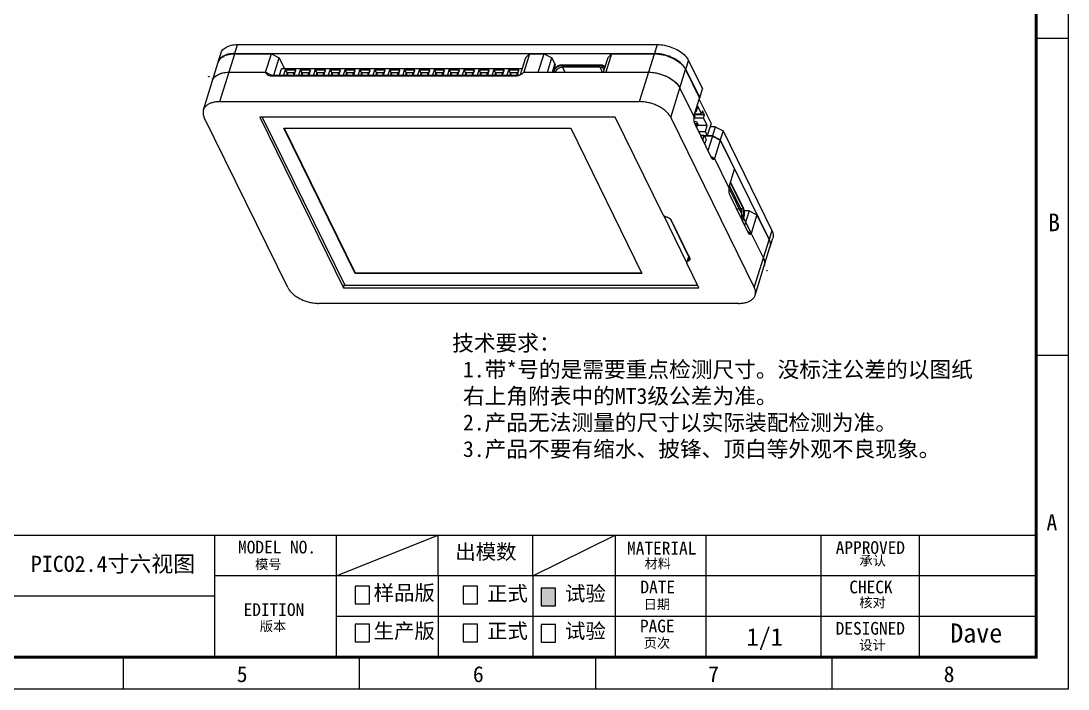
# Model space of a CAD drawing. Header units: millimetres. Extents: x 16822 to 17119, y 29551 to 29761.
# Drawn here: x 16954.4 to 17118.9, y 29550.5 to 29655.5 of the extents above; entities that cross this region are included whole.
import ezdxf
from ezdxf.enums import TextEntityAlignment as Align

# ---------------------------------------------------------------- set-up
doc = ezdxf.new("R2010")
doc.units = ezdxf.units.MM
doc.layers.add('dim', color=3, linetype='Continuous')
doc.layers.add('title bar', color=7, linetype='Continuous')
doc.styles.get("Standard").update_dxf_attribs({"font": ''})
doc.styles.add('style3', font='')
doc.styles.add('宝明', font='')
doc.styles.get('Standard').set_extended_font_data('SimSun')
doc.styles.get('style3').set_extended_font_data('SimSun')
doc.styles.get('宝明').set_extended_font_data('SimHei')

msp = doc.modelspace()

# ---------------------------------------------------------------- hatches: boundary and pattern name
msp.add_hatch(color=256).paths.add_polyline_path([(17036.108, 29563.585), (17038.345, 29563.585), (17038.345, 29566.357), (17036.108, 29566.357)])

# ---------------------------------------------------------------- linework, layer by layer
at = {"color": 9, "linetype": 'Continuous'}
for p, q in [((16987.975, 29650.392), (16988.411, 29651.802)), ((17054.359, 29651.802), (17053.923, 29650.392)), ((16985.639, 29642.833), (16987.963, 29650.353)), ((17051.587, 29642.833), (17053.911, 29650.353)), ((17037.896, 29647.455), (17038.284, 29648.712)), ((17039.405, 29648.521), (17039.448, 29648.242)), ((17039.448, 29648.242), (17039.834, 29647.455)), ((17045.379, 29648.242), (17045.336, 29648.521)), ((17045.766, 29647.455), (17045.379, 29648.242)), ((17058.827, 29647.906), (17059.263, 29649.316)), ((16993.57, 29646.906), (16993.953, 29647.02)), ((17032.273, 29646.906), (17032.656, 29647.02)), ((17038.343, 29647.498), (17038.125, 29647.66)), ((17038.364, 29647.455), (17038.343, 29647.498)), ((17056.491, 29640.347), (17058.815, 29647.867)), ((17066.792, 29625.995), (17067.506, 29625.995)), ((17067.506, 29625.995), (17067.782, 29626.112)), ((17067.566, 29624.66), (17067.447, 29624.66)), ((17067.851, 29624.567), (17067.566, 29624.66)), ((17072.38, 29622.586), (17071.944, 29621.176)), ((17069.608, 29613.617), (17071.932, 29621.137)), ((17059.371, 29618.486), (17059.146, 29617.757))]:
    msp.add_line(p, q, dxfattribs=at)
at = {"color": 7, "linetype": 'Continuous'}
for p, q in [((16988.411, 29651.802), (17054.359, 29651.802)), ((16985.373, 29649.087), (16985.809, 29650.497)), ((16987.963, 29650.353), (16993.714, 29650.353)), ((16987.975, 29650.392), (17053.923, 29650.392)), ((16992.818, 29647.455), (16993.714, 29650.353)), ((16993.714, 29650.353), (16994.94, 29649.731)), ((16994.102, 29647.02), (16994.94, 29649.731)), ((16994.94, 29649.731), (16995.788, 29648.004)), ((17033.643, 29649.731), (17032.812, 29647.041)), ((17034.259, 29650.353), (17033.363, 29647.455)), ((17033.643, 29649.731), (17034.259, 29650.353)), ((17034.259, 29650.353), (17036.558, 29650.353)), ((17035.662, 29647.455), (17036.558, 29650.353)), ((17036.558, 29650.353), (17037.784, 29649.731)), ((17037.081, 29647.455), (17037.784, 29649.731)), ((17037.784, 29649.731), (17038.284, 29648.712)), ((17046.571, 29649.731), (17045.867, 29647.455)), ((17047.187, 29650.353), (17046.291, 29647.455)), ((17046.571, 29649.731), (17047.187, 29650.353)), ((17047.187, 29650.353), (17053.911, 29650.353)), ((16983.037, 29641.528), (16985.361, 29649.048)), ((16985.361, 29649.047), (16985.382, 29649.11)), ((16985.373, 29649.087), (16985.369, 29649.071)), ((16985.395, 29649.151), (16985.373, 29649.087)), ((16985.382, 29649.11), (16985.465, 29649.292)), ((16994.991, 29647.02), (16995.295, 29648.004)), ((17033.109, 29648.004), (16995.295, 29648.004)), ((17038.096, 29647.898), (17038.302, 29648.564)), ((17039.405, 29648.521), (17045.336, 29648.521)), ((17039.441, 29648.639), (17045.373, 29648.639)), ((17045.379, 29648.242), (17039.448, 29648.242)), ((17059.263, 29649.316), (17061.459, 29644.84)), ((16986.747, 29647.445), (16987.067, 29647.455)), ((16987.067, 29647.455), (16992.818, 29647.455)), ((16993.569, 29647.074), (16992.818, 29647.455)), ((16993.57, 29646.906), (17032.273, 29646.906)), ((16993.953, 29647.02), (17032.656, 29647.02)), ((16995.877, 29647.769), (16995.645, 29647.02)), ((16995.877, 29647.769), (16996.172, 29647.348)), ((16997.535, 29647.769), (16995.877, 29647.769)), ((16996.172, 29647.348), (16996.071, 29647.02)), ((16996.333, 29647.02), (16996.172, 29647.348)), ((16997.277, 29647.348), (16996.172, 29647.348)), ((16997.176, 29647.02), (16997.277, 29647.348)), ((16997.535, 29647.769), (16997.277, 29647.348)), ((16997.303, 29647.02), (16997.535, 29647.769)), ((16998.216, 29647.769), (16997.985, 29647.02)), ((16998.216, 29647.769), (16998.512, 29647.348)), ((16999.874, 29647.769), (16998.216, 29647.769)), ((16998.512, 29647.348), (16998.41, 29647.02)), ((16998.673, 29647.02), (16998.512, 29647.348)), ((16999.617, 29647.348), (16998.512, 29647.348)), ((16999.515, 29647.02), (16999.617, 29647.348)), ((16999.874, 29647.769), (16999.617, 29647.348)), ((16999.642, 29647.02), (16999.874, 29647.769)), ((17000.556, 29647.769), (17000.324, 29647.02)), ((17000.556, 29647.769), (17000.851, 29647.348)), ((17002.214, 29647.769), (17000.556, 29647.769)), ((17000.851, 29647.348), (17000.75, 29647.02)), ((17001.012, 29647.02), (17000.851, 29647.348)), ((17001.956, 29647.348), (17000.851, 29647.348)), ((17001.855, 29647.02), (17001.956, 29647.348)), ((17002.214, 29647.769), (17001.956, 29647.348)), ((17001.982, 29647.02), (17002.214, 29647.769)), ((17002.895, 29647.769), (17002.664, 29647.02)), ((17002.895, 29647.769), (17003.191, 29647.348)), ((17004.553, 29647.769), (17002.895, 29647.769)), ((17003.191, 29647.348), (17003.089, 29647.02)), ((17003.352, 29647.02), (17003.191, 29647.348)), ((17004.296, 29647.348), (17003.191, 29647.348)), ((17004.194, 29647.02), (17004.296, 29647.348)), ((17004.553, 29647.769), (17004.296, 29647.348)), ((17004.321, 29647.02), (17004.553, 29647.769)), ((17005.235, 29647.769), (17005.003, 29647.02)), ((17005.235, 29647.769), (17005.53, 29647.348)), ((17006.893, 29647.769), (17005.235, 29647.769)), ((17005.53, 29647.348), (17005.429, 29647.02)), ((17005.691, 29647.02), (17005.53, 29647.348)), ((17006.635, 29647.348), (17005.53, 29647.348)), ((17006.534, 29647.02), (17006.635, 29647.348)), ((17006.893, 29647.769), (17006.635, 29647.348)), ((17006.661, 29647.02), (17006.893, 29647.769)), ((17007.574, 29647.769), (17007.343, 29647.02)), ((17007.574, 29647.769), (17007.869, 29647.348)), ((17009.232, 29647.769), (17007.574, 29647.769)), ((17007.869, 29647.348), (17007.768, 29647.02)), ((17008.031, 29647.02), (17007.869, 29647.348)), ((17008.975, 29647.348), (17007.869, 29647.348)), ((17008.873, 29647.02), (17008.975, 29647.348)), ((17009.232, 29647.769), (17008.975, 29647.348)), ((17009, 29647.02), (17009.232, 29647.769)), ((17009.914, 29647.769), (17009.682, 29647.02)), ((17009.914, 29647.769), (17010.209, 29647.348)), ((17011.572, 29647.769), (17009.914, 29647.769)), ((17010.209, 29647.348), (17010.108, 29647.02)), ((17010.37, 29647.02), (17010.209, 29647.348)), ((17011.314, 29647.348), (17010.209, 29647.348)), ((17011.213, 29647.02), (17011.314, 29647.348)), ((17011.572, 29647.769), (17011.314, 29647.348)), ((17011.34, 29647.02), (17011.572, 29647.769)), ((17012.253, 29647.769), (17012.022, 29647.02)), ((17012.253, 29647.769), (17012.548, 29647.348)), ((17013.911, 29647.769), (17012.253, 29647.769)), ((17012.548, 29647.348), (17012.447, 29647.02)), ((17012.71, 29647.02), (17012.548, 29647.348)), ((17013.654, 29647.348), (17012.548, 29647.348)), ((17013.552, 29647.02), (17013.654, 29647.348)), ((17013.911, 29647.769), (17013.654, 29647.348)), ((17013.679, 29647.02), (17013.911, 29647.769)), ((17014.593, 29647.769), (17014.361, 29647.02)), ((17014.593, 29647.769), (17014.888, 29647.348)), ((17016.251, 29647.769), (17014.593, 29647.769)), ((17014.888, 29647.348), (17014.786, 29647.02)), ((17015.049, 29647.02), (17014.888, 29647.348)), ((17015.993, 29647.348), (17014.888, 29647.348)), ((17015.892, 29647.02), (17015.993, 29647.348)), ((17016.251, 29647.769), (17015.993, 29647.348)), ((17016.019, 29647.02), (17016.251, 29647.769)), ((17016.932, 29647.769), (17016.701, 29647.02)), ((17016.932, 29647.769), (17017.227, 29647.348)), ((17018.59, 29647.769), (17016.932, 29647.769)), ((17017.227, 29647.348), (17017.126, 29647.02)), ((17017.389, 29647.02), (17017.227, 29647.348)), ((17018.333, 29647.348), (17017.227, 29647.348)), ((17018.231, 29647.02), (17018.333, 29647.348)), ((17018.59, 29647.769), (17018.333, 29647.348)), ((17018.358, 29647.02), (17018.59, 29647.769)), ((17019.272, 29647.769), (17019.04, 29647.02)), ((17019.272, 29647.769), (17019.567, 29647.348)), ((17020.93, 29647.769), (17019.272, 29647.769)), ((17019.567, 29647.348), (17019.465, 29647.02)), ((17019.728, 29647.02), (17019.567, 29647.348)), ((17020.672, 29647.348), (17019.567, 29647.348)), ((17020.571, 29647.02), (17020.672, 29647.348)), ((17020.93, 29647.769), (17020.672, 29647.348)), ((17020.698, 29647.02), (17020.93, 29647.769)), ((17021.611, 29647.769), (17021.38, 29647.02)), ((17021.611, 29647.769), (17021.906, 29647.348)), ((17023.269, 29647.769), (17021.611, 29647.769)), ((17021.906, 29647.348), (17021.805, 29647.02)), ((17022.068, 29647.02), (17021.906, 29647.348)), ((17023.012, 29647.348), (17021.906, 29647.348)), ((17022.91, 29647.02), (17023.012, 29647.348)), ((17023.269, 29647.769), (17023.012, 29647.348)), ((17023.037, 29647.02), (17023.269, 29647.769)), ((17023.951, 29647.769), (17023.719, 29647.02)), ((17023.951, 29647.769), (17024.246, 29647.348)), ((17025.609, 29647.769), (17023.951, 29647.769)), ((17024.246, 29647.348), (17024.144, 29647.02)), ((17024.407, 29647.02), (17024.246, 29647.348)), ((17025.351, 29647.348), (17024.246, 29647.348)), ((17025.25, 29647.02), (17025.351, 29647.348)), ((17025.609, 29647.769), (17025.351, 29647.348)), ((17025.377, 29647.02), (17025.609, 29647.769)), ((17026.29, 29647.769), (17026.059, 29647.02)), ((17026.29, 29647.769), (17026.585, 29647.348)), ((17027.948, 29647.769), (17026.29, 29647.769)), ((17026.585, 29647.348), (17026.484, 29647.02)), ((17026.747, 29647.02), (17026.585, 29647.348)), ((17027.691, 29647.348), (17026.585, 29647.348)), ((17027.589, 29647.02), (17027.691, 29647.348)), ((17027.948, 29647.769), (17027.691, 29647.348)), ((17027.716, 29647.02), (17027.948, 29647.769)), ((17028.63, 29647.769), (17028.398, 29647.02)), ((17028.63, 29647.769), (17028.925, 29647.348)), ((17030.288, 29647.769), (17028.63, 29647.769)), ((17028.925, 29647.348), (17028.823, 29647.02)), ((17029.086, 29647.02), (17028.925, 29647.348)), ((17030.03, 29647.348), (17028.925, 29647.348)), ((17029.929, 29647.02), (17030.03, 29647.348)), ((17030.288, 29647.769), (17030.03, 29647.348)), ((17030.056, 29647.02), (17030.288, 29647.769)), ((17030.969, 29647.769), (17030.738, 29647.02)), ((17030.969, 29647.769), (17031.264, 29647.348)), ((17032.627, 29647.769), (17030.969, 29647.769)), ((17031.264, 29647.348), (17031.163, 29647.02)), ((17031.426, 29647.02), (17031.264, 29647.348)), ((17032.37, 29647.348), (17031.264, 29647.348)), ((17032.268, 29647.02), (17032.37, 29647.348)), ((17032.627, 29647.769), (17032.37, 29647.348)), ((17032.395, 29647.02), (17032.627, 29647.769)), ((17033.363, 29647.455), (17035.662, 29647.455)), ((17037.987, 29647.66), (17037.924, 29647.455)), ((17038.062, 29647.455), (17038.125, 29647.66)), ((17038.343, 29647.498), (17038.329, 29647.455)), ((17046.291, 29647.455), (17053.015, 29647.455)), ((17058.815, 29647.867), (17061.012, 29643.391)), ((17058.827, 29647.906), (17061.024, 29643.43)), ((17057.797, 29645.188), (17057.92, 29644.968)), ((17057.92, 29644.968), (17060.116, 29640.493)), ((17061.024, 29643.43), (17061.459, 29644.84)), ((17060.116, 29640.493), (17061.012, 29643.391)), ((17060.949, 29643.189), (17062.8, 29639.416)), ((17060.998, 29643.404), (17061.024, 29643.43)), ((16985.639, 29642.833), (17051.587, 29642.833)), ((17060.732, 29642.1), (17060.441, 29641.16)), ((17061.32, 29640.901), (17060.732, 29642.1)), ((17061.466, 29641.371), (17061.32, 29640.901)), ((17061.771, 29640.749), (17061.466, 29641.371)), ((16996.292, 29613.617), (16983.175, 29640.347)), ((16991.879, 29640.384), (17005.032, 29613.58)), ((17047.751, 29640.384), (16991.879, 29640.384)), ((16992.283, 29640.384), (17005.24, 29613.979)), ((17055.277, 29625.046), (17047.751, 29640.384)), ((17056.491, 29640.347), (17069.608, 29613.617)), ((17060.247, 29640.534), (17060.107, 29640.081)), ((17060.139, 29639.72), (17060.518, 29639.72)), ((17060.169, 29640.279), (17061.625, 29640.279)), ((17060.175, 29640.682), (17060.247, 29640.534)), ((17061.771, 29640.749), (17060.195, 29640.749)), ((17060.242, 29640.901), (17061.32, 29640.901)), ((17060.441, 29641.16), (17060.322, 29641.16)), ((17060.441, 29641.16), (17060.368, 29641.309)), ((17060.518, 29639.72), (17060.823, 29639.098)), ((17061.625, 29640.279), (17061.771, 29640.749)), ((17062.214, 29639.079), (17061.625, 29640.279)), ((17006.858, 29615.843), (16995.657, 29638.669)), ((16995.657, 29638.669), (17040.752, 29638.669)), ((16995.72, 29638.669), (17006.882, 29615.922)), ((17040.752, 29638.669), (17051.953, 29615.843)), ((17060.209, 29639.427), (17060.473, 29639.427)), ((17060.251, 29639.323), (17062.875, 29633.977)), ((17060.473, 29639.427), (17060.368, 29639.086)), ((17060.499, 29639.051), (17060.391, 29639.039)), ((17060.473, 29639.427), (17060.571, 29639.286)), ((17060.571, 29639.286), (17060.499, 29639.051)), ((17060.59, 29638.865), (17060.499, 29639.051)), ((17060.527, 29638.761), (17060.59, 29638.865)), ((17060.663, 29639.1), (17060.571, 29639.286)), ((17060.663, 29639.1), (17060.59, 29638.865)), ((17062.214, 29639.079), (17060.657, 29639.079)), ((17060.823, 29639.098), (17060.663, 29639.098)), ((17060.832, 29638.139), (17061.924, 29638.139)), ((17061.924, 29638.139), (17062.214, 29639.079)), ((17062.219, 29637.536), (17061.924, 29638.139)), ((17062.8, 29639.416), (17062.219, 29637.536)), ((17063.467, 29638.873), (17062.632, 29638.873)), ((17063.467, 29638.873), (17063.031, 29637.463)), ((17063.467, 29638.873), (17064.693, 29638.251)), ((17064.693, 29638.251), (17064.257, 29636.841)), ((17064.693, 29638.251), (17072.38, 29622.586)), ((17061.128, 29637.536), (17062.219, 29637.536)), ((17061.73, 29637.513), (17061.14, 29637.513)), ((17061.502, 29636.775), (17061.73, 29637.513)), ((17061.73, 29637.513), (17062.026, 29636.91)), ((17063.031, 29637.463), (17061.755, 29637.463)), ((17063.019, 29637.423), (17061.774, 29637.423)), ((17062.026, 29636.91), (17061.798, 29636.172)), ((17063.019, 29637.423), (17062.31, 29635.129)), ((17063.019, 29637.423), (17064.245, 29636.802)), ((17064.257, 29636.841), (17063.031, 29637.463)), ((17064.245, 29636.802), (17063.349, 29633.904)), ((17064.245, 29636.802), (17066.502, 29632.202)), ((17064.257, 29636.841), (17071.944, 29621.176)), ((17063.349, 29633.904), (17062.766, 29634.2)), ((17063.349, 29633.904), (17065.607, 29629.304)), ((17065.607, 29629.304), (17066.502, 29632.202)), ((17065.842, 29630.065), (17067.782, 29626.112)), ((17065.878, 29630.183), (17067.818, 29626.23)), ((17067.506, 29625.995), (17065.713, 29629.649)), ((17065.742, 29628.134), (17068.652, 29622.204)), ((17058.963, 29617.607), (17055.371, 29624.927)), ((17068.796, 29625.65), (17067.977, 29625.65)), ((17068.796, 29625.65), (17068.087, 29623.355)), ((17068.796, 29625.65), (17070.022, 29625.029)), ((17070.022, 29625.029), (17069.127, 29622.13)), ((17070.022, 29625.029), (17071.932, 29621.137)), ((17059.274, 29618.569), (17056.416, 29624.393)), ((17059.445, 29618.335), (17056.578, 29624.179)), ((17067.52, 29624.511), (17067.566, 29624.66)), ((17067.851, 29624.567), (17067.713, 29624.119)), ((17067.758, 29624.025), (17067.897, 29624.474)), ((17069.127, 29622.13), (17068.543, 29622.426)), ((17069.127, 29622.13), (17071.036, 29618.239)), ((17058.409, 29620.447), (17058.387, 29620.376)), ((17058.579, 29620.101), (17058.557, 29620.03)), ((17069.746, 29612.436), (17072.069, 29619.956)), ((17072.026, 29620.988), (17071.944, 29621.176)), ((17072.102, 29620.086), (17072.069, 29619.956)), ((17072.073, 29619.97), (17072.081, 29619.995)), ((17072.081, 29619.995), (17072.108, 29620.095)), ((17072.082, 29619.995), (17072.517, 29621.405)), ((17059.296, 29618.641), (17058.979, 29617.616)), ((17060.904, 29613.58), (17058.996, 29617.468)), ((17071.036, 29618.239), (17071.129, 29618.02)), ((17071.129, 29618.02), (17071.193, 29617.805)), ((17071.206, 29617.188), (17071.174, 29617.058)), ((17071.193, 29617.805), (17071.227, 29617.595)), ((17071.231, 29617.389), (17071.206, 29617.188)), ((17071.227, 29617.595), (17071.231, 29617.389)), ((17006.882, 29615.922), (17006.858, 29615.843)), ((17051.953, 29615.843), (17006.858, 29615.843)), ((17006.882, 29615.922), (17051.915, 29615.922)), ((17005.032, 29613.58), (17005.188, 29614.085)), ((17005.032, 29613.58), (17060.904, 29613.58)), ((17005.24, 29613.979), (17060.708, 29613.979)), ((17067.144, 29611.131), (17001.196, 29611.131))]:
    msp.add_line(p, q, dxfattribs=at)
at = {"color": 0, "linetype": 'Continuous'}
msp.add_line((17035.662, 29647.455), (17046.291, 29647.455), dxfattribs=at)
at = {"color": 4, "linetype": 'Continuous'}
msp.add_line((17065.607, 29629.304), (17069.127, 29622.13), dxfattribs=at)
at = {"color": 1}
for p, q in [((17003.871, 29568.32), (17019.946, 29574.719)), ((17034.81, 29568.32), (17047.718, 29574.719))]:
    msp.add_line(p, q, dxfattribs=at)
at = {"color": 7}
for p, q in [((17019.946, 29568.32), (17019.946, 29574.719)), ((17019.946, 29568.32), (17019.946, 29555.52)), ((17034.81, 29568.32), (17034.81, 29555.52)), ((17047.718, 29561.92), (17003.871, 29561.92))]:
    msp.add_line(p, q, dxfattribs=at)
at = {"color": 7, "linetype": 'Continuous'}
for points in [[(16985.809, 29650.497), (16985.831, 29650.561), (16985.9, 29650.718), (16985.99, 29650.867), (16986.1, 29651.007), (16986.231, 29651.138), (16986.379, 29651.259), (16986.545, 29651.369), (16986.73, 29651.468), (16986.93, 29651.555), (16987.145, 29651.629), (16987.376, 29651.691), (16987.618, 29651.739), (16987.87, 29651.774), (16988.135, 29651.795), (16988.411, 29651.802)], [(17054.359, 29651.802), (17054.642, 29651.795), (17054.927, 29651.774), (17055.213, 29651.739), (17055.503, 29651.691), (17055.794, 29651.629), (17056.082, 29651.555), (17056.367, 29651.468), (17056.649, 29651.369), (17056.924, 29651.259), (17057.19, 29651.138), (17057.449, 29651.007), (17057.697, 29650.867), (17057.933, 29650.718), (17058.157, 29650.561), (17058.366, 29650.397), (17058.559, 29650.227), (17058.737, 29650.051), (17058.897, 29649.872), (17059.037, 29649.69), (17059.159, 29649.504), (17059.263, 29649.316)], [(16987.975, 29650.392), (16987.699, 29650.385), (16987.435, 29650.364), (16987.182, 29650.329), (16986.94, 29650.281), (16986.709, 29650.219), (16986.494, 29650.145), (16986.294, 29650.058), (16986.11, 29649.959), (16985.943, 29649.849), (16985.795, 29649.728), (16985.665, 29649.597), (16985.554, 29649.457), (16985.465, 29649.308), (16985.395, 29649.151)], [(16985.465, 29649.292), (16985.577, 29649.465), (16985.715, 29649.625), (16985.88, 29649.771), (16986.071, 29649.903), (16986.284, 29650.02), (16986.52, 29650.12), (16986.777, 29650.203), (16987.051, 29650.268), (16987.339, 29650.315), (16987.643, 29650.343), (16987.963, 29650.353)], [(17053.911, 29650.353), (17054.241, 29650.343), (17054.573, 29650.315), (17054.906, 29650.268), (17055.244, 29650.203), (17055.583, 29650.12), (17055.916, 29650.02), (17056.244, 29649.903), (17056.565, 29649.771), (17056.873, 29649.625), (17057.168, 29649.465), (17057.45, 29649.292), (17057.712, 29649.11), (17057.954, 29648.918), (17058.176, 29648.716), (17058.374, 29648.51), (17058.546, 29648.3), (17058.693, 29648.086), (17058.815, 29647.867)], [(17058.827, 29647.906), (17058.724, 29648.094), (17058.602, 29648.28), (17058.461, 29648.462), (17058.301, 29648.641), (17058.123, 29648.817), (17057.93, 29648.987), (17057.721, 29649.151), (17057.497, 29649.308), (17057.261, 29649.457), (17057.014, 29649.597), (17056.755, 29649.728), (17056.488, 29649.849), (17056.213, 29649.959), (17055.932, 29650.058), (17055.647, 29650.145), (17055.358, 29650.219), (17055.067, 29650.281), (17054.778, 29650.329), (17054.491, 29650.364), (17054.206, 29650.385), (17053.923, 29650.392)], [(17037.987, 29647.66), (17038.007, 29647.717), (17038.03, 29647.774), (17038.057, 29647.83), (17038.088, 29647.886), (17038.122, 29647.941), (17038.16, 29647.995), (17038.201, 29648.048), (17038.246, 29648.1), (17038.293, 29648.15), (17038.343, 29648.198), (17038.396, 29648.245), (17038.451, 29648.289), (17038.508, 29648.332), (17038.568, 29648.372), (17038.63, 29648.41), (17038.693, 29648.445), (17038.758, 29648.478), (17038.824, 29648.508), (17038.892, 29648.535), (17038.96, 29648.559), (17039.028, 29648.58), (17039.097, 29648.598), (17039.167, 29648.612), (17039.236, 29648.624), (17039.305, 29648.632), (17039.373, 29648.637), (17039.441, 29648.639)], [(17039.405, 29648.521), (17039.345, 29648.52), (17039.285, 29648.516), (17039.224, 29648.508), (17039.163, 29648.498), (17039.102, 29648.485), (17039.042, 29648.469), (17038.981, 29648.451), (17038.921, 29648.43), (17038.862, 29648.406), (17038.804, 29648.38), (17038.747, 29648.351), (17038.691, 29648.32), (17038.637, 29648.286), (17038.584, 29648.251), (17038.533, 29648.214), (17038.485, 29648.174), (17038.438, 29648.133), (17038.394, 29648.091), (17038.353, 29648.047), (17038.314, 29648.001), (17038.278, 29647.955), (17038.244, 29647.907), (17038.214, 29647.859), (17038.187, 29647.81), (17038.163, 29647.76), (17038.143, 29647.71), (17038.125, 29647.66)], [(17038.284, 29648.712), (17038.3, 29648.67), (17038.308, 29648.631), (17038.308, 29648.593), (17038.301, 29648.564)], [(17039.448, 29648.242), (17039.39, 29648.241), (17039.331, 29648.236), (17039.272, 29648.228), (17039.213, 29648.217), (17039.154, 29648.203), (17039.095, 29648.186), (17039.037, 29648.166), (17038.979, 29648.143), (17038.923, 29648.117), (17038.867, 29648.089), (17038.814, 29648.058), (17038.761, 29648.024), (17038.711, 29647.989), (17038.663, 29647.951), (17038.618, 29647.912), (17038.575, 29647.87), (17038.534, 29647.827), (17038.497, 29647.783), (17038.463, 29647.737), (17038.432, 29647.691), (17038.404, 29647.643), (17038.38, 29647.595), (17038.359, 29647.547), (17038.343, 29647.498)], [(17046.071, 29648.113), (17046.063, 29648.133), (17046.042, 29648.174), (17046.017, 29648.214), (17045.99, 29648.251), (17045.959, 29648.286), (17045.925, 29648.32), (17045.889, 29648.351), (17045.849, 29648.38), (17045.807, 29648.406), (17045.763, 29648.43), (17045.716, 29648.451), (17045.667, 29648.469), (17045.616, 29648.485), (17045.563, 29648.498), (17045.508, 29648.508), (17045.452, 29648.516), (17045.395, 29648.52), (17045.336, 29648.521)], [(17045.373, 29648.639), (17045.439, 29648.637), (17045.505, 29648.632), (17045.568, 29648.624), (17045.63, 29648.612), (17045.69, 29648.598), (17045.748, 29648.58), (17045.804, 29648.559), (17045.857, 29648.535), (17045.908, 29648.508), (17045.956, 29648.478), (17046, 29648.445), (17046.042, 29648.41), (17046.08, 29648.372), (17046.115, 29648.332), (17046.132, 29648.309)], [(17046.002, 29647.917), (17045.983, 29647.951), (17045.959, 29647.989), (17045.931, 29648.024), (17045.899, 29648.058), (17045.864, 29648.089), (17045.827, 29648.117), (17045.786, 29648.143), (17045.742, 29648.166), (17045.697, 29648.186), (17045.648, 29648.203), (17045.598, 29648.217), (17045.545, 29648.228), (17045.491, 29648.236), (17045.436, 29648.241), (17045.379, 29648.242)], [(16984.466, 29646.149), (16984.487, 29646.213), (16984.557, 29646.371), (16984.647, 29646.519), (16984.757, 29646.659), (16984.887, 29646.791), (16985.035, 29646.912), (16985.202, 29647.021), (16985.387, 29647.12), (16985.586, 29647.207), (16985.802, 29647.281), (16986.032, 29647.343), (16986.274, 29647.392), (16986.527, 29647.426), (16986.791, 29647.447), (16987.067, 29647.455)], [(16984.466, 29646.149), (16984.487, 29646.211), (16984.57, 29646.394), (16984.681, 29646.567), (16984.819, 29646.726), (16984.984, 29646.872), (16985.175, 29647.005), (16985.389, 29647.122), (16985.624, 29647.221), (16985.882, 29647.305), (16986.155, 29647.37), (16986.443, 29647.416), (16986.747, 29647.445)], [(17046.007, 29647.906), (17046.004, 29647.912), (17046.002, 29647.917)], [(17053.015, 29647.455), (17053.298, 29647.447), (17053.583, 29647.426), (17053.87, 29647.392), (17054.159, 29647.343), (17054.451, 29647.281), (17054.739, 29647.207), (17055.024, 29647.12), (17055.306, 29647.021), (17055.58, 29646.912), (17055.847, 29646.791), (17056.106, 29646.659), (17056.354, 29646.519), (17056.589, 29646.371), (17056.813, 29646.213), (17057.022, 29646.05), (17057.216, 29645.88), (17057.394, 29645.704), (17057.553, 29645.524), (17057.694, 29645.342), (17057.816, 29645.157), (17057.92, 29644.968)], [(17053.015, 29647.455), (17053.345, 29647.445), (17053.677, 29647.416), (17054.01, 29647.37), (17054.348, 29647.305), (17054.687, 29647.221), (17055.021, 29647.122), (17055.348, 29647.005), (17055.669, 29646.872), (17055.978, 29646.726), (17056.272, 29646.567), (17056.554, 29646.394), (17056.816, 29646.211), (17057.058, 29646.019), (17057.28, 29645.818), (17057.478, 29645.612), (17057.65, 29645.402), (17057.797, 29645.188)], [(16983.038, 29641.528), (16983.012, 29641.433), (16982.993, 29641.332), (16982.982, 29641.228), (16982.978, 29641.12), (16982.983, 29641.01), (16982.996, 29640.9), (16983.017, 29640.788), (16983.046, 29640.676), (16983.081, 29640.566), (16983.124, 29640.456), (16983.175, 29640.347)], [(16985.639, 29642.833), (16985.478, 29642.831), (16985.319, 29642.824), (16985.162, 29642.811), (16985.005, 29642.793), (16984.85, 29642.771), (16984.7, 29642.743), (16984.554, 29642.71), (16984.413, 29642.672), (16984.279, 29642.629), (16984.152, 29642.583), (16984.032, 29642.533), (16983.92, 29642.48), (16983.815, 29642.424), (16983.718, 29642.366), (16983.627, 29642.304), (16983.543, 29642.241), (16983.464, 29642.174), (16983.391, 29642.105), (16983.324, 29642.033), (16983.262, 29641.958), (16983.206, 29641.879), (16983.155, 29641.798), (16983.11, 29641.713), (16983.071, 29641.624), (16983.038, 29641.528)], [(17056.491, 29640.347), (17056.435, 29640.456), (17056.37, 29640.566), (17056.297, 29640.676), (17056.216, 29640.788), (17056.127, 29640.9), (17056.032, 29641.01), (17055.929, 29641.12), (17055.82, 29641.228), (17055.706, 29641.332), (17055.588, 29641.433), (17055.466, 29641.53), (17055.341, 29641.624), (17055.215, 29641.713), (17055.087, 29641.798), (17054.956, 29641.879), (17054.823, 29641.958), (17054.688, 29642.033), (17054.549, 29642.105), (17054.409, 29642.174), (17054.265, 29642.241), (17054.117, 29642.304), (17053.967, 29642.366), (17053.812, 29642.424), (17053.653, 29642.48), (17053.488, 29642.533), (17053.319, 29642.583), (17053.147, 29642.629), (17052.972, 29642.672), (17052.793, 29642.71), (17052.615, 29642.743), (17052.437, 29642.771), (17052.26, 29642.793), (17052.086, 29642.811), (17051.916, 29642.824), (17051.75, 29642.831), (17051.587, 29642.833)], [(17055.277, 29625.046), (17055.295, 29625.015), (17055.317, 29624.984), (17055.343, 29624.954), (17055.373, 29624.926), (17055.406, 29624.897), (17055.443, 29624.871), (17055.483, 29624.847), (17055.525, 29624.824), (17055.57, 29624.803), (17055.615, 29624.785), (17055.662, 29624.77), (17055.711, 29624.757)], [(17067.644, 29625.359), (17067.64, 29625.421), (17067.635, 29625.482), (17067.628, 29625.541), (17067.62, 29625.6), (17067.611, 29625.657), (17067.6, 29625.712), (17067.587, 29625.766), (17067.573, 29625.817), (17067.558, 29625.865), (17067.542, 29625.911), (17067.525, 29625.955), (17067.506, 29625.995)], [(17067.566, 29624.66), (17067.58, 29624.71), (17067.594, 29624.762), (17067.605, 29624.817), (17067.616, 29624.873), (17067.625, 29624.931), (17067.632, 29624.99), (17067.638, 29625.05), (17067.642, 29625.111), (17067.645, 29625.173), (17067.646, 29625.235), (17067.646, 29625.297), (17067.644, 29625.359)], [(17067.851, 29624.567), (17067.866, 29624.619), (17067.88, 29624.672), (17067.892, 29624.727), (17067.903, 29624.784), (17067.913, 29624.843), (17067.922, 29624.903), (17067.929, 29624.964), (17067.935, 29625.027), (17067.939, 29625.09), (17067.942, 29625.153), (17067.944, 29625.217), (17067.944, 29625.281), (17067.942, 29625.345), (17067.939, 29625.408), (17067.935, 29625.471), (17067.929, 29625.533), (17067.922, 29625.595), (17067.914, 29625.655), (17067.904, 29625.713), (17067.893, 29625.771), (17067.881, 29625.826), (17067.867, 29625.88), (17067.852, 29625.931), (17067.836, 29625.98), (17067.819, 29626.027), (17067.801, 29626.071), (17067.782, 29626.112)], [(17067.818, 29626.23), (17067.84, 29626.183), (17067.86, 29626.133), (17067.88, 29626.08), (17067.898, 29626.024), (17067.915, 29625.965), (17067.93, 29625.905), (17067.944, 29625.842), (17067.957, 29625.777), (17067.968, 29625.71), (17067.978, 29625.642), (17067.986, 29625.572), (17067.992, 29625.501), (17067.997, 29625.43), (17068, 29625.357), (17068.002, 29625.285), (17068.002, 29625.212), (17068, 29625.14), (17067.997, 29625.068), (17067.992, 29624.996), (17067.985, 29624.925), (17067.977, 29624.856), (17067.968, 29624.788), (17067.956, 29624.721), (17067.944, 29624.656), (17067.929, 29624.593), (17067.914, 29624.532), (17067.897, 29624.474)], [(17055.711, 29624.757), (17055.766, 29624.743), (17055.821, 29624.727), (17055.875, 29624.71), (17055.928, 29624.69), (17055.981, 29624.67), (17056.032, 29624.647), (17056.082, 29624.623), (17056.131, 29624.598), (17056.179, 29624.571), (17056.224, 29624.543), (17056.268, 29624.514), (17056.31, 29624.483), (17056.35, 29624.452), (17056.388, 29624.42), (17056.423, 29624.387), (17056.455, 29624.353), (17056.485, 29624.319), (17056.513, 29624.284), (17056.537, 29624.249), (17056.559, 29624.214), (17056.578, 29624.179)], [(17072.38, 29622.586), (17072.461, 29622.398), (17072.521, 29622.212), (17072.559, 29622.03), (17072.576, 29621.851), (17072.57, 29621.675), (17072.544, 29621.505), (17072.517, 29621.405)], [(17071.932, 29621.137), (17072.025, 29620.918), (17072.088, 29620.703), (17072.122, 29620.494), (17072.127, 29620.287), (17072.102, 29620.086)], [(17072.108, 29620.095), (17072.135, 29620.265), (17072.14, 29620.441), (17072.124, 29620.621), (17072.085, 29620.802), (17072.026, 29620.988)], [(17059.445, 29618.335), (17059.461, 29618.3), (17059.474, 29618.265), (17059.484, 29618.23), (17059.491, 29618.195), (17059.494, 29618.161), (17059.494, 29618.127), (17059.492, 29618.094), (17059.486, 29618.062), (17059.48, 29618.04)], [(17058.979, 29617.616), (17058.973, 29617.588), (17058.972, 29617.559), (17058.975, 29617.53), (17058.983, 29617.499), (17058.996, 29617.468)], [(17059.146, 29617.757), (17059.11, 29617.744), (17059.078, 29617.729), (17059.05, 29617.711), (17059.026, 29617.69), (17059.006, 29617.667), (17058.99, 29617.643), (17058.979, 29617.616)], [(17059.48, 29618.04), (17059.477, 29618.031), (17059.465, 29618), (17059.449, 29617.971), (17059.431, 29617.943), (17059.41, 29617.916), (17059.386, 29617.891), (17059.36, 29617.867), (17059.33, 29617.844), (17059.298, 29617.823), (17059.263, 29617.804), (17059.227, 29617.787), (17059.187, 29617.771), (17059.146, 29617.757)], [(17071.036, 29618.239), (17071.118, 29618.05), (17071.178, 29617.865), (17071.216, 29617.683), (17071.232, 29617.504), (17071.227, 29617.328), (17071.2, 29617.158), (17071.174, 29617.058)], [(16996.292, 29613.617), (16996.348, 29613.508), (16996.413, 29613.398), (16996.486, 29613.288), (16996.567, 29613.176), (16996.656, 29613.064), (16996.751, 29612.953), (16996.854, 29612.844), (16996.963, 29612.736), (16997.077, 29612.632), (16997.195, 29612.531), (16997.317, 29612.434), (16997.442, 29612.34), (16997.568, 29612.251), (16997.696, 29612.166), (16997.827, 29612.085), (16997.96, 29612.006), (16998.095, 29611.931), (16998.234, 29611.859), (16998.374, 29611.79), (16998.518, 29611.723), (16998.666, 29611.66), (16998.817, 29611.598), (16998.971, 29611.54), (16999.13, 29611.484), (16999.295, 29611.431), (16999.464, 29611.381), (16999.636, 29611.335), (16999.812, 29611.292), (16999.99, 29611.254), (17000.168, 29611.221), (17000.346, 29611.193), (17000.523, 29611.171), (17000.697, 29611.153), (17000.867, 29611.14), (17001.033, 29611.133), (17001.196, 29611.131)], [(17069.745, 29612.436), (17069.771, 29612.531), (17069.79, 29612.632), (17069.801, 29612.736), (17069.805, 29612.844), (17069.8, 29612.953), (17069.787, 29613.064), (17069.766, 29613.176), (17069.737, 29613.288), (17069.702, 29613.398), (17069.659, 29613.508), (17069.608, 29613.617)], [(17067.144, 29611.131), (17067.305, 29611.133), (17067.464, 29611.14), (17067.621, 29611.153), (17067.778, 29611.171), (17067.933, 29611.193), (17068.084, 29611.221), (17068.229, 29611.254), (17068.37, 29611.292), (17068.504, 29611.335), (17068.631, 29611.381), (17068.751, 29611.431), (17068.863, 29611.484), (17068.968, 29611.54), (17069.065, 29611.598), (17069.156, 29611.66), (17069.241, 29611.723), (17069.319, 29611.79), (17069.392, 29611.859), (17069.459, 29611.931), (17069.521, 29612.006), (17069.577, 29612.085), (17069.628, 29612.166), (17069.673, 29612.251), (17069.712, 29612.34), (17069.745, 29612.436)]]:
    msp.add_lwpolyline(points, dxfattribs=at)
at = {"color": 132, "linetype": 'Continuous', "true_color": 0x00cccc}
for points in [[(16983.907, 29646.725), (16983.9, 29646.726), (16983.892, 29646.727), (16983.885, 29646.729), (16983.878, 29646.732), (16983.872, 29646.736), (16983.867, 29646.74), (16983.863, 29646.744), (16983.86, 29646.749), (16983.858, 29646.754), (16983.858, 29646.758), (16983.859, 29646.762), (16983.862, 29646.766), (16983.866, 29646.769), (16983.871, 29646.771), (16983.877, 29646.772), (16983.883, 29646.773)], [(16983.883, 29646.773), (16983.89, 29646.772), (16983.898, 29646.771), (16983.905, 29646.769), (16983.912, 29646.766), (16983.918, 29646.762), (16983.923, 29646.758), (16983.927, 29646.754), (16983.93, 29646.749)], [(17071.624, 29616.267), (17071.618, 29616.266), (17071.61, 29616.267), (17071.603, 29616.268), (17071.596, 29616.27), (17071.589, 29616.273), (17071.583, 29616.277), (17071.578, 29616.281), (17071.574, 29616.285), (17071.571, 29616.29)], [(17071.594, 29616.314), (17071.601, 29616.313), (17071.609, 29616.312), (17071.616, 29616.31), (17071.622, 29616.307), (17071.629, 29616.303), (17071.634, 29616.299), (17071.638, 29616.295), (17071.641, 29616.29), (17071.643, 29616.286), (17071.643, 29616.281), (17071.642, 29616.277), (17071.639, 29616.273), (17071.635, 29616.27), (17071.63, 29616.268), (17071.624, 29616.267)]]:
    msp.add_lwpolyline(points, dxfattribs=at)
at = {"color": 12, "linetype": 'Continuous', "true_color": 0xcc0000}
for points in [[(16984.52, 29646.415), (16984.513, 29646.415), (16984.505, 29646.416), (16984.498, 29646.418), (16984.491, 29646.421), (16984.485, 29646.425), (16984.48, 29646.429), (16984.476, 29646.434), (16984.473, 29646.438), (16984.471, 29646.443), (16984.471, 29646.447), (16984.472, 29646.451), (16984.475, 29646.455), (16984.479, 29646.458), (16984.484, 29646.46), (16984.49, 29646.461), (16984.496, 29646.462)], [(16984.496, 29646.462), (16984.503, 29646.461), (16984.511, 29646.46), (16984.518, 29646.458), (16984.525, 29646.455), (16984.531, 29646.451), (16984.536, 29646.447), (16984.54, 29646.443), (16984.543, 29646.438)]]:
    msp.add_lwpolyline(points, dxfattribs=at)
at = {"color": 7, "linetype": 'Continuous'}
for centre, major_axis, ratio, start_param, end_param in [((16993.41, 29648.125), (1.17, -0.834), 0.6205544, -1.6355269, -0.7162882), ((16994, 29648.3), (0.893, 1.253), 0.6813463, -3.6086891, -2.6894505), ((17032.703, 29648.3), (0.893, 1.253), 0.6813463, -2.6894505, -1.7702118), ((17032.113, 29648.125), (1.17, -0.834), 0.6205544, -0.7162882, -0.6066055), ((17060.682, 29640.716), (0.212, 1.596), 0.3360573, -4.5275986, -3.6083599), ((17064.038, 29634.525), (1.68, -0.223), 0.446131, -2.3459946, -1.9331675), ((17063.305, 29635.37), (0.212, 1.596), 0.3360573, 2.6748254, 3.594064), ((17066.173, 29629.527), (0.212, 1.596), 0.3360573, -4.5275986, -3.6083599), ((17069.815, 29622.752), (1.68, -0.223), 0.446131, -2.3459946, -1.9331675), ((17069.083, 29623.597), (0.212, 1.596), 0.3360573, 2.6748254, 3.594064)]:
    msp.add_ellipse(centre, major_axis=major_axis, ratio=ratio, start_param=start_param, end_param=end_param, dxfattribs=at)
at = {"layer": 'dim', "color": 0, "lineweight": 18}
for points in [[(17006.899, 29563.917), (17009.145, 29563.917), (17009.145, 29566.688), (17006.899, 29566.688)], [(17023.845, 29563.915), (17026.082, 29563.915), (17026.082, 29566.687), (17023.845, 29566.687)], [(17036.108, 29563.585), (17038.345, 29563.585), (17038.345, 29566.357), (17036.108, 29566.357)], [(17006.899, 29557.923), (17009.145, 29557.923), (17009.145, 29560.695), (17006.899, 29560.695)], [(17023.845, 29557.923), (17026.082, 29557.923), (17026.082, 29560.695), (17023.845, 29560.695)], [(17036.108, 29557.91), (17038.345, 29557.91), (17038.345, 29560.682), (17036.108, 29560.682)]]:
    msp.add_lwpolyline(points, close=True, dxfattribs=at)
at = {"layer": 'title bar', "color": 0}
for p, q in [((17118.908, 29760.518), (17118.908, 29550.52)), ((17113.908, 29755.518), (17113.908, 29555.52)), ((17113.969, 29652.81), (17118.908, 29652.81)), ((17113.908, 29603.019), (17118.908, 29603.019)), ((16826.91, 29574.719), (17113.908, 29574.719)), ((16984.752, 29574.719), (16984.752, 29555.52)), ((17003.871, 29574.719), (17003.871, 29555.52)), ((17034.81, 29568.32), (17034.81, 29574.719)), ((17047.718, 29574.719), (17047.718, 29555.52)), ((17061.97, 29574.719), (17061.97, 29555.52)), ((17080.073, 29574.719), (17080.073, 29555.52)), ((17095.52, 29574.719), (17095.52, 29555.52)), ((17113.908, 29568.32), (16984.752, 29568.32)), ((16984.752, 29565.12), (16935.552, 29565.12)), ((17113.908, 29561.92), (17047.718, 29561.92)), ((16970.409, 29555.52), (16970.409, 29550.52)), ((17113.908, 29555.52), (17006.73, 29555.52)), ((17007.534, 29555.52), (17007.534, 29550.52)), ((17044.658, 29555.52), (17044.658, 29550.52)), ((17081.783, 29555.52), (17081.783, 29550.52)), ((17118.908, 29550.52), (16821.91, 29550.52))]:
    msp.add_line(p, q, dxfattribs=at)
at = {"layer": 'title bar', "color": 0, "const_width": 0.5}
msp.add_lwpolyline([(16826.91, 29555.52), (17113.908, 29555.52), (17113.908, 29755.518), (16826.91, 29755.518)], dxfattribs=at)

# ---------------------------------------------------------------- texts
at = {"insert": (17022.125, 29606.165), "char_height": 2.5, "width": 86.83527, "attachment_point": 1}
msp.add_mtext('技术要求：\\P 1.带*号的是需要重点检测尺寸。没标注公差的以图纸     右上角附表中的MT3级公差为准。\\P 2.产品无法测量的尺寸以实际装配检测为准。\\P 3.产品不要有缩水、披锋、顶白等外观不良现象。\\P  ', dxfattribs=at)
at = {"insert": (16955.925, 29571.463), "char_height": 2.52675, "attachment_point": 1, "style": 'style3'}
msp.add_mtext('PICO2.4寸六视图', dxfattribs=at)
at = {"color": 1, "insert": (17100.401, 29560.826), "char_height": 2.9999, "attachment_point": 1, "style": 'style3'}
msp.add_mtext('Dave', dxfattribs=at)
at = {"layer": 'title bar', "color": 0, "style": '宝明'}
for s, height, p in [('B', 2.778, (17115.755, 29622.469)), ('A', 2.5, (17115.516, 29575.478)), ('5', 2.5, (16988.273, 29551.61)), ('6', 2.5, (17025.386, 29551.61)), ('7', 2.5, (17062.351, 29551.61)), ('8', 2.5, (17099.36, 29551.61))]:
    msp.add_text(s, height=height, dxfattribs=at).set_placement(p)
msp.add_text('MODEL NO.', height=2, dxfattribs=at).set_placement((16994.609, 29572.828), align=Align.MIDDLE)
for s, height, p in [('MATERIAL', 2, (17055.053, 29571.666)), ('APPROVED', 2, (17087.845, 29571.755)), ('DATE', 2, (17054.429, 29565.567)), ('CHECK', 2, (17087.935, 29565.559)), ('EDITION', 2, (16994.12, 29562.006)), ('PAGE', 2, (17054.356, 29559.424)), ('DESIGNED', 2, (17087.834, 29559.062)), ('1/1', 2.8, (17071.245, 29557.316))]:
    msp.add_text(s, height=height, dxfattribs=at).set_placement(p, align=Align.CENTER)
at = {"layer": 'title bar', "color": 0, "linetype": 'Continuous', "style": '宝明'}
for s, p in [('模号', (16991.152, 29569.366)), ('材料', (17052.351, 29569.48)), ('承认', (17086.135, 29569.941)), ('日期', (17052.217, 29563.078)), ('核对', (17086.097, 29563.358)), ('版本', (16991.893, 29559.639)), ('页次', (17052.223, 29556.994)), ('设计', (17086.097, 29556.674))]:
    msp.add_text(s, height=1.5247, dxfattribs=at).set_placement(p)
at = {"layer": 'title bar', "color": 7, "lineweight": 18, "insert": (17022.623, 29573.263), "char_height": 2.34718, "width": 12.72909, "attachment_point": 1, "style": '宝明'}
msp.add_mtext('{\\fSimSun|b0|i0|c134|p54;出模数}', dxfattribs=at)
at = {"layer": 'title bar', "color": 0, "lineweight": 18, "char_height": 2.34718, "width": 12.72909, "attachment_point": 1, "style": '宝明'}
for s, insert in [('{\\fSimSun|b0|i0|c134|p54;样品版}', (17009.79, 29566.822)), ('{\\fSimSun|b0|i0|c134|p54;正式}', (17027.618, 29566.722)), ('{\\fSimSun|b0|i0|c134|p54;试验}', (17039.862, 29566.708)), ('{\\fSimSun|b0|i0|c134|p54;生产版}', (17009.79, 29560.829)), ('{\\fSimSun|b0|i0|c134|p54;正式}', (17027.618, 29560.829)), ('{\\fSimSun|b0|i0|c134|p54;试验}', (17039.862, 29560.816))]:
    msp.add_mtext(s, dxfattribs=dict(at, insert=insert))

doc.saveas('drawing.dxf')
